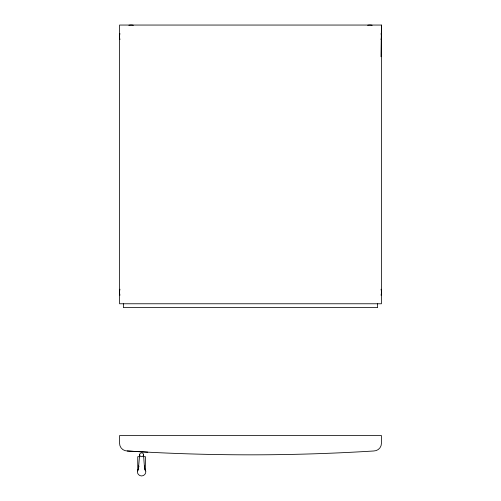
<?xml version="1.0" encoding="UTF-8"?>
<svg xmlns="http://www.w3.org/2000/svg" width="501" height="501" viewBox="0 0 501 501"><rect width="100%" height="100%" fill="white"/><g stroke="black" fill="none" stroke-linecap="round" stroke-linejoin="round"><path stroke-width="0.75" d="M381.01 56.745L381.449 25.05L119.551 25.05L119.551 303.769L381.449 303.769L381.449 25.05M139.666 454.77L138.276 470.076M138.739 466.707L138.84 465.974L138.389 469.218M139.666 456.693L137.737 456.693L137.737 470.965M143.518 456.693L145.44 456.693L145.44 470.965M127.254 450.981A1973.815 1973.815 0 0 0 373.746 450.981A7.703 7.703 0 0 0 381.449 443.279L381.449 435.576L119.551 435.576L119.551 443.279A7.703 7.703 0 0 0 127.254 450.981L147.776 452.159M144.789 469.218L144.344 465.974L144.902 470.076M144.438 466.707L143.518 454.77A1.923 1.923 0 0 0 140.624 453.098A1.923 1.923 0 0 0 140.624 456.436A1.923 1.923 0 0 0 143.518 454.77M377.597 303.769L377.597 307.62L123.403 307.62L123.403 303.769M381.054 33.611A11.554 11.554 0 0 1 381.054 39.592M367.634 25.275A11.554 11.554 0 0 1 372.149 25.275M119.946 39.592A11.554 11.554 0 0 1 119.946 33.611M128.851 25.275A11.554 11.554 0 0 1 133.366 25.275M381.054 289.221A11.554 11.554 0 0 1 381.054 295.202M119.946 295.202A11.554 11.554 0 0 1 119.946 289.221M145.259 469.594A4.233 4.233 0 0 1 141.589 475.95A4.233 4.233 0 0 1 137.919 469.594"/></g></svg>
